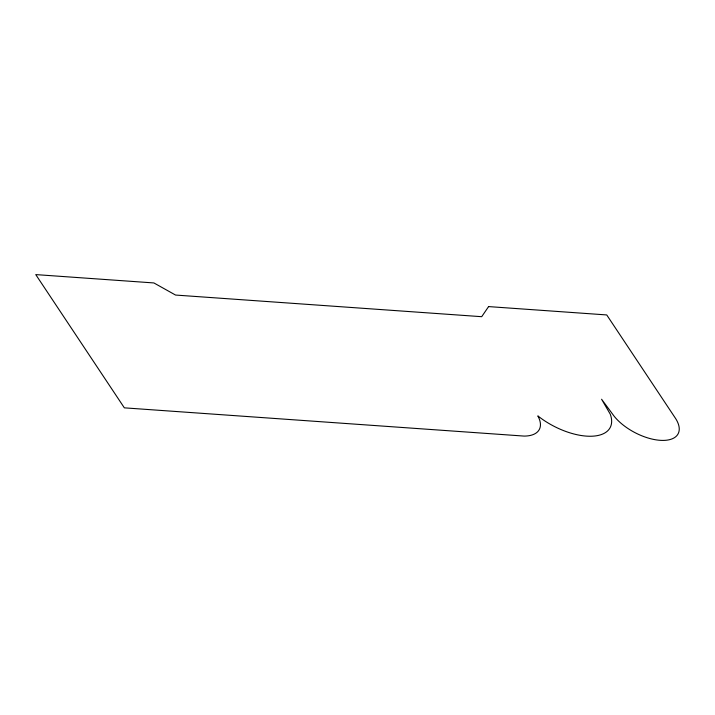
<?xml version="1.0" encoding="UTF-8"?>
<svg xmlns="http://www.w3.org/2000/svg" width="715" height="715" viewBox="0 0 715 715"><rect width="100%" height="100%" fill="white"/><g stroke="black" fill="none" stroke-linecap="round" stroke-linejoin="round"><path stroke-width="1.07" d="M488.595 306.592L481.704 316.691L175.55 295.054L153.895 282.943L35.75 274.596L124.347 407.845L524.131 436.087A38.869 19.019 27.6 0 0 537.832 415.889A50.953 24.936 27.6 0 0 591.225 436.239A50.953 24.936 27.6 0 0 610.252 414.164L601.574 399.229L614.042 416.085A38.825 19.001 27.6 0 0 661.956 440.404A38.825 19.001 27.6 0 0 674.96 417.533L606.74 314.94L488.595 306.592"/></g></svg>
